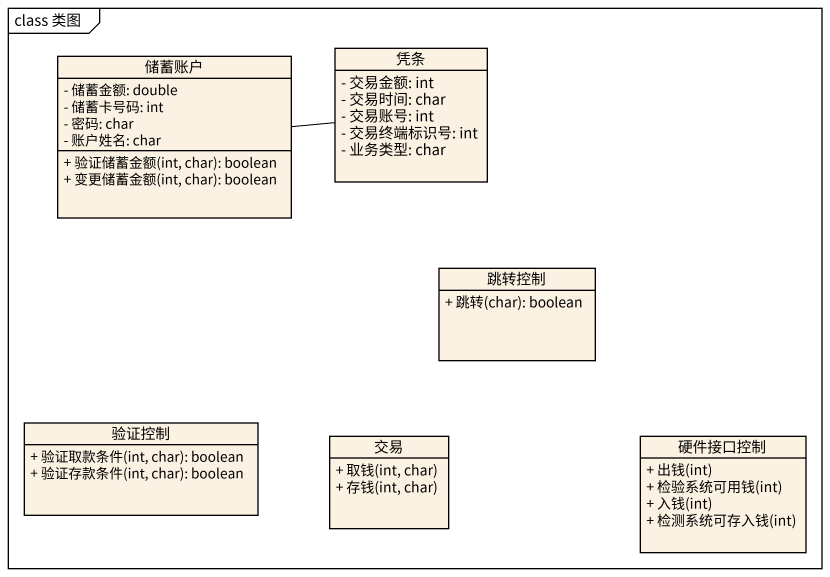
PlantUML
@startuml
mainframe class 类图
hide circle
hide empty members
skinparam classAttributeIconSize 0
class 储蓄账户 {
  - 储蓄金额: double
  - 储蓄卡号码: int
  - 密码: char
  - 账户姓名: char
  + 验证储蓄金额(int, char): boolean
  + 变更储蓄金额(int, char): boolean
}
class 凭条 {
  - 交易金额: int
  - 交易时间: char
  - 交易账号: int
  - 交易终端标识号: int
  - 业务类型: char
}
class 跳转控制 {
  + 跳转(char): boolean
}
class 验证控制 {
  + 验证取款条件(int, char): boolean
  + 验证存款条件(int, char): boolean
}
class 交易 {
  + 取钱(int, char)
  + 存钱(int, char)
}
class 硬件接口控制 {
  + 出钱(int)
  + 检验系统可用钱(int)
  + 入钱(int)
  + 检测系统可存入钱(int)
}
储蓄账户 -right- 凭条
@enduml
